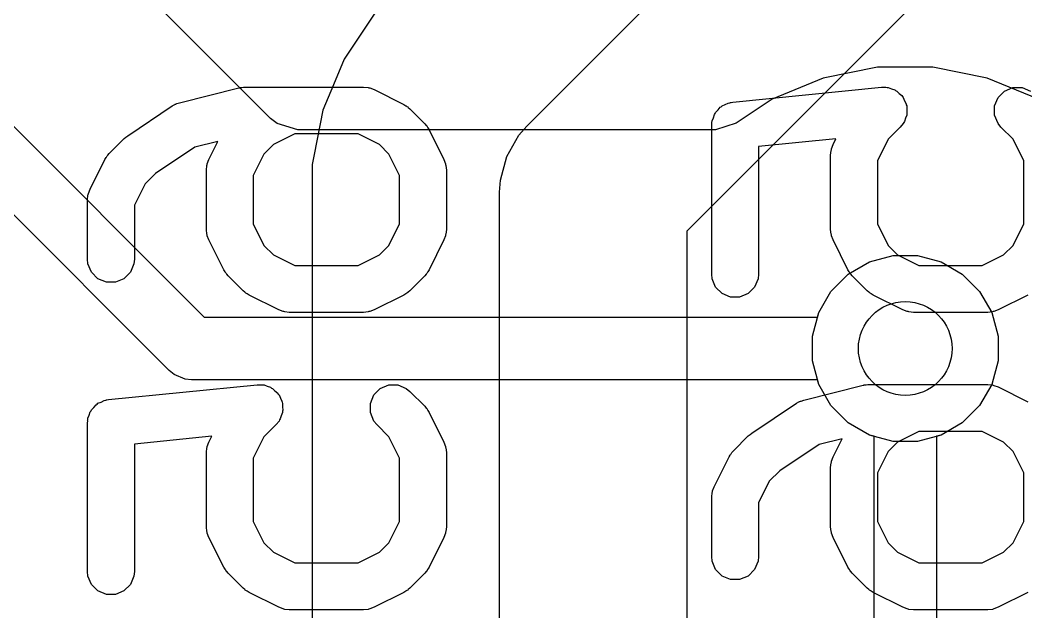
# Model space of a CAD drawing. Header units: inches. Extents: x 1.3 to 5.24, y -7.03 to -1.12.
# Drawn here: x 3.3726 to 3.4995, y -2.8679 to -2.7933 of the extents above; entities that cross this region are included whole.
import ezdxf

# ---------------------------------------------------------------- set-up
doc = ezdxf.new("R2010")
doc.units = ezdxf.units.IN
doc.header["$MEASUREMENT"] = 0
for name, color, linetype, true_color in [('B.Cu', 153, 'CONTINUOUS', 0x4d7fc4), ('B.Silkscreen', 31, 'CONTINUOUS', 0xe8b2a7), ('F.Cu', 13, 'CONTINUOUS', 0xc83434), ('In1.Cu', 91, 'CONTINUOUS', 0x7fc87f), ('In2.Cu', 33, 'CONTINUOUS', 0xce7d2c)]:
    doc.layers.add(name, color=color, linetype=linetype, true_color=true_color)

msp = doc.modelspace()

# ---------------------------------------------------------------- linework, layer by layer
at = {"layer": 'B.Cu', "linetype": 'CONTINUOUS'}
for p, q in [((3.29921, -2.7341), (3.39582, -2.83071)), ((3.39141, -2.83743), (3.29624, -2.74226)), ((3.40419, -2.80564), (3.34341, -2.74487)), ((3.48076, -2.79919), (3.47391, -2.80056)), ((3.48774, -2.79919), (3.48076, -2.79919)), ((3.48076, -2.79919), (3.48076, -2.79919)), ((3.49459, -2.80056), (3.48774, -2.79919)), ((3.48774, -2.79919), (3.48774, -2.79919)), ((3.47391, -2.80056), (3.46746, -2.80323)), ((3.47391, -2.80056), (3.47391, -2.80056)), ((3.50104, -2.80323), (3.49459, -2.80056)), ((3.49459, -2.80056), (3.49459, -2.80056)), ((3.46746, -2.80323), (3.46294, -2.80624)), ((3.46746, -2.80323), (3.46746, -2.80323)), ((3.405, -2.80629), (3.40419, -2.80564)), ((3.40764, -2.80707), (3.405, -2.80629)), ((3.46294, -2.80624), (3.46032, -2.80707)), ((3.46023, -2.80707), (3.40764, -2.80707)), ((3.46032, -2.80707), (3.46023, -2.80707)), ((3.47973, -2.82373), (3.48271, -2.82294)), ((3.48271, -2.82294), (3.48579, -2.82294)), ((3.48579, -2.82294), (3.48877, -2.82373)), ((3.47706, -2.82528), (3.47973, -2.82373)), ((3.48877, -2.82373), (3.49144, -2.82528)), ((3.47488, -2.82746), (3.47706, -2.82528)), ((3.49144, -2.82528), (3.49362, -2.82746)), ((3.47334, -2.83013), (3.47488, -2.82746)), ((3.49362, -2.82746), (3.49516, -2.83013)), ((3.47318, -2.83071), (3.47334, -2.83013)), ((3.49516, -2.83013), (3.49596, -2.8331)), ((3.39582, -2.83071), (3.47318, -2.83071)), ((3.49596, -2.8331), (3.49596, -2.83619)), ((3.49596, -2.83619), (3.49516, -2.83917)), ((3.39201, -2.83792), (3.39141, -2.83743)), ((3.39342, -2.83851), (3.39201, -2.83792)), ((3.39419, -2.83858), (3.39342, -2.83851)), ((3.47318, -2.83858), (3.39419, -2.83858)), ((3.47334, -2.83917), (3.47318, -2.83858)), ((3.47488, -2.84184), (3.47334, -2.83917)), ((3.49516, -2.83917), (3.49362, -2.84184)), ((3.47706, -2.84402), (3.47488, -2.84184)), ((3.49362, -2.84184), (3.49144, -2.84402)), ((3.47973, -2.84556), (3.47706, -2.84402)), ((3.49144, -2.84402), (3.48877, -2.84556)), ((3.48271, -2.84636), (3.47973, -2.84556)), ((3.48877, -2.84556), (3.48579, -2.84636)), ((3.48579, -2.84636), (3.48271, -2.84636))]:
    msp.add_line(p, q, dxfattribs=at)
at = {"layer": 'B.Cu'}
msp.add_circle((3.48425, -2.83465), 0.00591, dxfattribs=at)
at = {"layer": 'B.Silkscreen', "linetype": 'CONTINUOUS'}
for p, q in [((3.39271, -2.80366), (3.4002, -2.80178)), ((3.4002, -2.80178), (3.4003, -2.80177)), ((3.4003, -2.80177), (3.40034, -2.80175)), ((3.40034, -2.80175), (3.40056, -2.80173)), ((3.40056, -2.80173), (3.40078, -2.8017)), ((3.40078, -2.8017), (3.40082, -2.80171)), ((3.40082, -2.80171), (3.40092, -2.8017)), ((3.40092, -2.8017), (3.41592, -2.8017)), ((3.41592, -2.8017), (3.4165, -2.80175)), ((3.4165, -2.80175), (3.41659, -2.80179)), ((3.41659, -2.80179), (3.4167, -2.8018)), ((3.4167, -2.8018), (3.41724, -2.80201)), ((3.41724, -2.80201), (3.42099, -2.80388)), ((3.46249, -2.80359), (3.48124, -2.80171)), ((3.48124, -2.80171), (3.48182, -2.80171)), ((3.48182, -2.80171), (3.48196, -2.80175)), ((3.48196, -2.80175), (3.48211, -2.80175)), ((3.48211, -2.80175), (3.48251, -2.80192)), ((3.48251, -2.80192), (3.48292, -2.80204)), ((3.48292, -2.80204), (3.48304, -2.80214)), ((3.48304, -2.80214), (3.48318, -2.80219)), ((3.48318, -2.80219), (3.48348, -2.8025)), ((3.48348, -2.8025), (3.48382, -2.80277)), ((3.49595, -2.80301), (3.49677, -2.80219)), ((3.49677, -2.80219), (3.49783, -2.80175)), ((3.49783, -2.80175), (3.49898, -2.80175)), ((3.49898, -2.80175), (3.50005, -2.80219)), ((3.39178, -2.80407), (3.3921, -2.8039)), ((3.3921, -2.8039), (3.39216, -2.80385)), ((3.39216, -2.80385), (3.39223, -2.80383)), ((3.39223, -2.80383), (3.39229, -2.8038)), ((3.39229, -2.8038), (3.39237, -2.80378)), ((3.39237, -2.80378), (3.39271, -2.80366)), ((3.42099, -2.80388), (3.42124, -2.80404)), ((3.46115, -2.80407), (3.46155, -2.8039)), ((3.46155, -2.8039), (3.46193, -2.8037)), ((3.46193, -2.8037), (3.46214, -2.80366)), ((3.46214, -2.80366), (3.46221, -2.80363)), ((3.46221, -2.80363), (3.46228, -2.80363)), ((3.46228, -2.80363), (3.46249, -2.80359)), ((3.48382, -2.80277), (3.48389, -2.8029)), ((3.48389, -2.8029), (3.48399, -2.80301)), ((3.48399, -2.80301), (3.48416, -2.80341)), ((3.48416, -2.80341), (3.48436, -2.80379)), ((3.48436, -2.80379), (3.48437, -2.80394)), ((3.48437, -2.80394), (3.48443, -2.80407)), ((3.49551, -2.80407), (3.49595, -2.80301)), ((3.38616, -2.80782), (3.39178, -2.80407)), ((3.42124, -2.80404), (3.42131, -2.80407)), ((3.42131, -2.80407), (3.42139, -2.80414)), ((3.42139, -2.80414), (3.42148, -2.80419)), ((3.42148, -2.80419), (3.42153, -2.80425)), ((3.42153, -2.80425), (3.42176, -2.80444)), ((3.42176, -2.80444), (3.42363, -2.80631)), ((3.46006, -2.80555), (3.46018, -2.80514)), ((3.46018, -2.80514), (3.46028, -2.80502)), ((3.46028, -2.80502), (3.46033, -2.80488)), ((3.46033, -2.80488), (3.46064, -2.80458)), ((3.46064, -2.80458), (3.46091, -2.80424)), ((3.46091, -2.80424), (3.46104, -2.80417)), ((3.46104, -2.80417), (3.46115, -2.80407)), ((3.48443, -2.80523), (3.48427, -2.80562)), ((3.48443, -2.80407), (3.48443, -2.8045)), ((3.48443, -2.8045), (3.48447, -2.80493)), ((3.48447, -2.80493), (3.48443, -2.80508)), ((3.48443, -2.80508), (3.48443, -2.80523)), ((3.49551, -2.80523), (3.49551, -2.80407)), ((3.49595, -2.80629), (3.49551, -2.80523)), ((3.42363, -2.80631), (3.42382, -2.80654)), ((3.45984, -2.80652), (3.45986, -2.80631)), ((3.45984, -2.82527), (3.45984, -2.80652)), ((3.45985, -2.80624), (3.45987, -2.80617)), ((3.45986, -2.80631), (3.45985, -2.80624)), ((3.45987, -2.80617), (3.45989, -2.80595)), ((3.45989, -2.80595), (3.46006, -2.80555)), ((3.48399, -2.80629), (3.48362, -2.80674)), ((3.48405, -2.80615), (3.48399, -2.80629)), ((3.48414, -2.80604), (3.48405, -2.80615)), ((3.48427, -2.80562), (3.48414, -2.80604)), ((3.49632, -2.80674), (3.49595, -2.80629)), ((3.40724, -2.8076), (3.40454, -2.80895)), ((3.41522, -2.8076), (3.40724, -2.8076)), ((3.41792, -2.80895), (3.41522, -2.8076)), ((3.42382, -2.80654), (3.42388, -2.80659)), ((3.42388, -2.80659), (3.42393, -2.80668)), ((3.42393, -2.80668), (3.424, -2.80676)), ((3.424, -2.80676), (3.42403, -2.80683)), ((3.42403, -2.80683), (3.42418, -2.80708)), ((3.42418, -2.80708), (3.42606, -2.81083)), ((3.48362, -2.80674), (3.48209, -2.80827)), ((3.49786, -2.80827), (3.49632, -2.80674)), ((3.38383, -2.81006), (3.38571, -2.80819)), ((3.38571, -2.80818), (3.38594, -2.808)), ((3.38571, -2.80819), (3.38571, -2.80818)), ((3.38571, -2.80818), (3.38571, -2.80818)), ((3.38594, -2.808), (3.38616, -2.80782)), ((3.38616, -2.80782), (3.38616, -2.80782)), ((3.38616, -2.80782), (3.38616, -2.80782)), ((3.39755, -2.80854), (3.39463, -2.80926)), ((3.39641, -2.81083), (3.39755, -2.80854)), ((3.40454, -2.80895), (3.40335, -2.81015)), ((3.41912, -2.81015), (3.41792, -2.80895)), ((3.47551, -2.80822), (3.46574, -2.8092)), ((3.47494, -2.80949), (3.47515, -2.80895)), ((3.47515, -2.80895), (3.47551, -2.80822)), ((3.48209, -2.80827), (3.48074, -2.81097)), ((3.49921, -2.81097), (3.49786, -2.80827)), ((3.38359, -2.81034), (3.38365, -2.81029)), ((3.38365, -2.81029), (3.38383, -2.81006)), ((3.39463, -2.80926), (3.38968, -2.81257)), ((3.40335, -2.81015), (3.402, -2.81285)), ((3.42047, -2.81285), (3.41912, -2.81015)), ((3.46574, -2.8092), (3.46574, -2.82527)), ((3.47483, -2.81027), (3.47489, -2.8097)), ((3.47483, -2.81965), (3.47483, -2.81027)), ((3.47489, -2.8097), (3.47493, -2.8096)), ((3.47493, -2.8096), (3.47494, -2.80949)), ((3.38141, -2.81458), (3.38328, -2.81083)), ((3.38328, -2.81083), (3.38344, -2.81058)), ((3.38344, -2.81058), (3.38347, -2.81051)), ((3.38347, -2.81051), (3.38353, -2.81043)), ((3.38353, -2.81043), (3.38359, -2.81034)), ((3.39609, -2.81215), (3.39615, -2.81157)), ((3.39615, -2.81157), (3.39619, -2.81147)), ((3.39619, -2.81147), (3.3962, -2.81137)), ((3.3962, -2.81137), (3.39641, -2.81083)), ((3.42606, -2.81083), (3.42627, -2.81137)), ((3.42627, -2.81137), (3.42627, -2.81147)), ((3.42627, -2.81147), (3.42631, -2.81157)), ((3.42631, -2.81157), (3.42637, -2.81215)), ((3.48074, -2.81097), (3.48074, -2.81895)), ((3.49921, -2.81895), (3.49921, -2.81097)), ((3.38968, -2.81257), (3.38835, -2.8139)), ((3.39609, -2.81965), (3.39609, -2.81215)), ((3.402, -2.81285), (3.402, -2.81895)), ((3.42047, -2.81895), (3.42047, -2.81285)), ((3.42637, -2.81215), (3.42637, -2.81965)), ((3.38835, -2.8139), (3.387, -2.8166)), ((3.3811, -2.8159), (3.38115, -2.81532)), ((3.38115, -2.81532), (3.38119, -2.81522)), ((3.38119, -2.81522), (3.3812, -2.81512)), ((3.3812, -2.81512), (3.38141, -2.81458)), ((3.3811, -2.8234), (3.3811, -2.8159)), ((3.387, -2.8166), (3.387, -2.8234)), ((3.402, -2.81895), (3.40335, -2.82165)), ((3.41912, -2.82165), (3.42047, -2.81895)), ((3.48074, -2.81895), (3.48209, -2.82165)), ((3.49786, -2.82165), (3.49921, -2.81895)), ((3.39615, -2.82022), (3.39609, -2.81965)), ((3.39619, -2.82032), (3.39615, -2.82022)), ((3.3962, -2.82043), (3.39619, -2.82032)), ((3.39641, -2.82097), (3.3962, -2.82043)), ((3.42627, -2.82043), (3.42606, -2.82097)), ((3.42631, -2.82022), (3.42627, -2.82032)), ((3.42627, -2.82032), (3.42627, -2.82043)), ((3.42637, -2.81965), (3.42631, -2.82022)), ((3.47489, -2.82022), (3.47483, -2.81965)), ((3.47493, -2.82032), (3.47489, -2.82022)), ((3.47494, -2.82043), (3.47493, -2.82032)), ((3.47515, -2.82097), (3.47494, -2.82043)), ((3.39828, -2.82472), (3.39641, -2.82097)), ((3.40335, -2.82165), (3.40454, -2.82285)), ((3.41792, -2.82285), (3.41912, -2.82165)), ((3.42606, -2.82097), (3.42418, -2.82472)), ((3.47702, -2.82472), (3.47515, -2.82097)), ((3.48209, -2.82165), (3.48328, -2.82285)), ((3.49666, -2.82285), (3.49786, -2.82165)), ((3.40454, -2.82285), (3.40724, -2.82419)), ((3.41522, -2.82419), (3.41792, -2.82285)), ((3.48328, -2.82285), (3.48598, -2.82419)), ((3.49396, -2.82419), (3.49666, -2.82285)), ((3.38115, -2.82397), (3.3811, -2.8234)), ((3.38159, -2.82504), (3.38115, -2.82397)), ((3.38694, -2.82397), (3.3865, -2.82504)), ((3.387, -2.8234), (3.38694, -2.82397)), ((3.40724, -2.82419), (3.41522, -2.82419)), ((3.48598, -2.82419), (3.49396, -2.82419)), ((3.38241, -2.82585), (3.38159, -2.82504)), ((3.3865, -2.82504), (3.38569, -2.82585)), ((3.39844, -2.82497), (3.39828, -2.82472)), ((3.39847, -2.82504), (3.39844, -2.82497)), ((3.39853, -2.82512), (3.39847, -2.82504)), ((3.39859, -2.82521), (3.39853, -2.82512)), ((3.39865, -2.82526), (3.39859, -2.82521)), ((3.39883, -2.82549), (3.39865, -2.82526)), ((3.40071, -2.82736), (3.39883, -2.82549)), ((3.42363, -2.82549), (3.42176, -2.82736)), ((3.42382, -2.82526), (3.42363, -2.82549)), ((3.42388, -2.82521), (3.42382, -2.82526)), ((3.42393, -2.82512), (3.42388, -2.82521)), ((3.424, -2.82504), (3.42393, -2.82512)), ((3.42403, -2.82497), (3.424, -2.82504)), ((3.42418, -2.82472), (3.42403, -2.82497)), ((3.45989, -2.82585), (3.45984, -2.82527)), ((3.46574, -2.82527), (3.46568, -2.82585)), ((3.47718, -2.82497), (3.47702, -2.82472)), ((3.47721, -2.82504), (3.47718, -2.82497)), ((3.47727, -2.82512), (3.47721, -2.82504)), ((3.47733, -2.82521), (3.47727, -2.82512)), ((3.47739, -2.82526), (3.47733, -2.82521)), ((3.47757, -2.82549), (3.47739, -2.82526)), ((3.47945, -2.82736), (3.47757, -2.82549)), ((3.38347, -2.82629), (3.38241, -2.82585)), ((3.38462, -2.82629), (3.38347, -2.82629)), ((3.38569, -2.82585), (3.38462, -2.82629)), ((3.46033, -2.82691), (3.45989, -2.82585)), ((3.46568, -2.82585), (3.46524, -2.82691)), ((3.40093, -2.82755), (3.40071, -2.82736)), ((3.40099, -2.8276), (3.40093, -2.82755)), ((3.40107, -2.82766), (3.40099, -2.8276)), ((3.40116, -2.82773), (3.40107, -2.82766)), ((3.40123, -2.82776), (3.40116, -2.82773)), ((3.40148, -2.82791), (3.40123, -2.82776)), ((3.40522, -2.82979), (3.40148, -2.82791)), ((3.42099, -2.82791), (3.41724, -2.82979)), ((3.42124, -2.82776), (3.42099, -2.82791)), ((3.42131, -2.82773), (3.42124, -2.82776)), ((3.42139, -2.82766), (3.42131, -2.82773)), ((3.42148, -2.8276), (3.42139, -2.82766)), ((3.42153, -2.82755), (3.42148, -2.8276)), ((3.42176, -2.82736), (3.42153, -2.82755)), ((3.46115, -2.82773), (3.46033, -2.82691)), ((3.46221, -2.82817), (3.46115, -2.82773)), ((3.46443, -2.82773), (3.46336, -2.82817)), ((3.46524, -2.82691), (3.46443, -2.82773)), ((3.47967, -2.82755), (3.47945, -2.82736)), ((3.47973, -2.8276), (3.47967, -2.82755)), ((3.47981, -2.82766), (3.47973, -2.8276)), ((3.4799, -2.82773), (3.47981, -2.82766)), ((3.47997, -2.82776), (3.4799, -2.82773)), ((3.48022, -2.82791), (3.47997, -2.82776)), ((3.48396, -2.82979), (3.48022, -2.82791)), ((3.49973, -2.82791), (3.49598, -2.82979)), ((3.46336, -2.82817), (3.46221, -2.82817)), ((3.40577, -2.82999), (3.40522, -2.82979)), ((3.40587, -2.83), (3.40577, -2.82999)), ((3.40597, -2.83004), (3.40587, -2.83)), ((3.40655, -2.8301), (3.40597, -2.83004)), ((3.41592, -2.8301), (3.40655, -2.8301)), ((3.4165, -2.83004), (3.41592, -2.8301)), ((3.41659, -2.83), (3.4165, -2.83004)), ((3.4167, -2.82999), (3.41659, -2.83)), ((3.41724, -2.82979), (3.4167, -2.82999)), ((3.48451, -2.82999), (3.48396, -2.82979)), ((3.48461, -2.83), (3.48451, -2.82999)), ((3.48471, -2.83004), (3.48461, -2.83)), ((3.48529, -2.8301), (3.48471, -2.83004)), ((3.49466, -2.8301), (3.48529, -2.8301)), ((3.49524, -2.83004), (3.49466, -2.8301)), ((3.49533, -2.83), (3.49524, -2.83004)), ((3.49544, -2.82999), (3.49533, -2.83)), ((3.49598, -2.82979), (3.49544, -2.82999)), ((3.38375, -2.84108), (3.4025, -2.83921)), ((3.4025, -2.83921), (3.40308, -2.83921)), ((3.40308, -2.83921), (3.40322, -2.83925)), ((3.40322, -2.83925), (3.40337, -2.83925)), ((3.40337, -2.83925), (3.40377, -2.83941)), ((3.40377, -2.83941), (3.40418, -2.83954)), ((3.41803, -2.83969), (3.41909, -2.83925)), ((3.41909, -2.83925), (3.42024, -2.83925)), ((3.42024, -2.83925), (3.42131, -2.83969)), ((3.47145, -2.84115), (3.47894, -2.83928)), ((3.47894, -2.83928), (3.47904, -2.83927)), ((3.47904, -2.83927), (3.47908, -2.83925)), ((3.47908, -2.83925), (3.4793, -2.83923)), ((3.4793, -2.83923), (3.47952, -2.8392)), ((3.47952, -2.8392), (3.47956, -2.8392)), ((3.47956, -2.8392), (3.47966, -2.83919)), ((3.47966, -2.83919), (3.49466, -2.83919)), ((3.49466, -2.83919), (3.49524, -2.83925)), ((3.49524, -2.83925), (3.49533, -2.83929)), ((3.49533, -2.83929), (3.49544, -2.8393)), ((3.49544, -2.8393), (3.49598, -2.8395)), ((3.49598, -2.8395), (3.49973, -2.84138)), ((3.40418, -2.83954), (3.4043, -2.83963)), ((3.4043, -2.83963), (3.40444, -2.83969)), ((3.40444, -2.83969), (3.40474, -2.83999)), ((3.40474, -2.83999), (3.40508, -2.84027)), ((3.40508, -2.84027), (3.40515, -2.8404)), ((3.40515, -2.8404), (3.40525, -2.8405)), ((3.40525, -2.8405), (3.40542, -2.8409)), ((3.41677, -2.84157), (3.41721, -2.8405)), ((3.41721, -2.8405), (3.41803, -2.83969)), ((3.42131, -2.83969), (3.42176, -2.84006)), ((3.42176, -2.84006), (3.42363, -2.84193)), ((3.3819, -2.84207), (3.38217, -2.84174)), ((3.38217, -2.84174), (3.3823, -2.84167)), ((3.3823, -2.84167), (3.38241, -2.84156)), ((3.38241, -2.84156), (3.38281, -2.8414)), ((3.38281, -2.8414), (3.38319, -2.8412)), ((3.38319, -2.8412), (3.3834, -2.84115)), ((3.3834, -2.84115), (3.38347, -2.84112)), ((3.38347, -2.84112), (3.38354, -2.84112)), ((3.38354, -2.84112), (3.38375, -2.84108)), ((3.40542, -2.8409), (3.40562, -2.84128)), ((3.40562, -2.84128), (3.40563, -2.84143)), ((3.40563, -2.84143), (3.40569, -2.84157)), ((3.40569, -2.84157), (3.40569, -2.842)), ((3.40569, -2.842), (3.40573, -2.84243)), ((3.41677, -2.84272), (3.41677, -2.84157)), ((3.42363, -2.84193), (3.42382, -2.84216)), ((3.4649, -2.84531), (3.47052, -2.84156)), ((3.47052, -2.84156), (3.47084, -2.84139)), ((3.47084, -2.84139), (3.4709, -2.84135)), ((3.4709, -2.84135), (3.47097, -2.84132)), ((3.47097, -2.84132), (3.47103, -2.84129)), ((3.47103, -2.84129), (3.47111, -2.84128)), ((3.47111, -2.84128), (3.47145, -2.84115)), ((3.38115, -2.84344), (3.38132, -2.84304)), ((3.38132, -2.84304), (3.38144, -2.84263)), ((3.38144, -2.84263), (3.38154, -2.84252)), ((3.38154, -2.84252), (3.38159, -2.84238)), ((3.38159, -2.84238), (3.3819, -2.84207)), ((3.40553, -2.84312), (3.4054, -2.84353)), ((3.40569, -2.84272), (3.40553, -2.84312)), ((3.40573, -2.84243), (3.40569, -2.84257)), ((3.40569, -2.84257), (3.40569, -2.84272)), ((3.41721, -2.84379), (3.41677, -2.84272)), ((3.42382, -2.84216), (3.42388, -2.84221)), ((3.42388, -2.84221), (3.42393, -2.8423)), ((3.42393, -2.8423), (3.424, -2.84238)), ((3.424, -2.84238), (3.42403, -2.84245)), ((3.42403, -2.84245), (3.42418, -2.8427)), ((3.42418, -2.8427), (3.42606, -2.84645)), ((3.3811, -2.84402), (3.38112, -2.84381)), ((3.3811, -2.86277), (3.3811, -2.84402)), ((3.38111, -2.84373), (3.38113, -2.84366)), ((3.38112, -2.84381), (3.38111, -2.84373)), ((3.38113, -2.84366), (3.38115, -2.84344)), ((3.40488, -2.84423), (3.40335, -2.84577)), ((3.40525, -2.84379), (3.40488, -2.84423)), ((3.40531, -2.84365), (3.40525, -2.84379)), ((3.4054, -2.84353), (3.40531, -2.84365)), ((3.41758, -2.84423), (3.41721, -2.84379)), ((3.41912, -2.84577), (3.41758, -2.84423)), ((3.39677, -2.84571), (3.387, -2.84669)), ((3.39641, -2.84645), (3.39677, -2.84571)), ((3.40335, -2.84577), (3.402, -2.84847)), ((3.42047, -2.84847), (3.41912, -2.84577)), ((3.46257, -2.84756), (3.46445, -2.84568)), ((3.46445, -2.84568), (3.46468, -2.84549)), ((3.46445, -2.84568), (3.46445, -2.84568)), ((3.46445, -2.84568), (3.46445, -2.84568)), ((3.46468, -2.84549), (3.4649, -2.84531)), ((3.4649, -2.84531), (3.4649, -2.84531)), ((3.4649, -2.84531), (3.4649, -2.84531)), ((3.48598, -2.8451), (3.48328, -2.84645)), ((3.49396, -2.8451), (3.48598, -2.8451)), ((3.49666, -2.84645), (3.49396, -2.8451)), ((3.387, -2.84669), (3.387, -2.86277)), ((3.39615, -2.84719), (3.39619, -2.84709)), ((3.39619, -2.84709), (3.3962, -2.84699)), ((3.3962, -2.84699), (3.39641, -2.84645)), ((3.42606, -2.84645), (3.42627, -2.84699)), ((3.42627, -2.84699), (3.42627, -2.84709)), ((3.42627, -2.84709), (3.42631, -2.84719)), ((3.47337, -2.84676), (3.46842, -2.85006)), ((3.47629, -2.84603), (3.47337, -2.84676)), ((3.47515, -2.84832), (3.47629, -2.84603)), ((3.48328, -2.84645), (3.48209, -2.84764)), ((3.49786, -2.84764), (3.49666, -2.84645)), ((3.39609, -2.84777), (3.39615, -2.84719)), ((3.39609, -2.85714), (3.39609, -2.84777)), ((3.42631, -2.84719), (3.42637, -2.84777)), ((3.42637, -2.84777), (3.42637, -2.85714)), ((3.46015, -2.85207), (3.46202, -2.84832)), ((3.46202, -2.84832), (3.46218, -2.84808)), ((3.46218, -2.84808), (3.46221, -2.848)), ((3.46221, -2.848), (3.46227, -2.84792)), ((3.46227, -2.84792), (3.46233, -2.84783)), ((3.46233, -2.84783), (3.46239, -2.84778)), ((3.46239, -2.84778), (3.46257, -2.84756)), ((3.47494, -2.84886), (3.47515, -2.84832)), ((3.48209, -2.84764), (3.48074, -2.85034)), ((3.49921, -2.85034), (3.49786, -2.84764)), ((3.402, -2.84847), (3.402, -2.85645)), ((3.42047, -2.85645), (3.42047, -2.84847)), ((3.47483, -2.84964), (3.47489, -2.84907)), ((3.47483, -2.85714), (3.47483, -2.84964)), ((3.47489, -2.84907), (3.47493, -2.84897)), ((3.47493, -2.84897), (3.47494, -2.84886)), ((3.46842, -2.85006), (3.46709, -2.85139)), ((3.48074, -2.85034), (3.48074, -2.85645)), ((3.49921, -2.85645), (3.49921, -2.85034)), ((3.45994, -2.85261), (3.46015, -2.85207)), ((3.46709, -2.85139), (3.46574, -2.85409)), ((3.45984, -2.85339), (3.45989, -2.85282)), ((3.45984, -2.86089), (3.45984, -2.85339)), ((3.45989, -2.85282), (3.45993, -2.85272)), ((3.45993, -2.85272), (3.45994, -2.85261)), ((3.46574, -2.85409), (3.46574, -2.86089)), ((3.39615, -2.85772), (3.39609, -2.85714)), ((3.402, -2.85645), (3.40335, -2.85914)), ((3.41912, -2.85914), (3.42047, -2.85645)), ((3.42637, -2.85714), (3.42631, -2.85772)), ((3.47489, -2.85772), (3.47483, -2.85714)), ((3.48074, -2.85645), (3.48209, -2.85914)), ((3.49786, -2.85914), (3.49921, -2.85645)), ((3.39619, -2.85782), (3.39615, -2.85772)), ((3.3962, -2.85792), (3.39619, -2.85782)), ((3.39641, -2.85846), (3.3962, -2.85792)), ((3.39828, -2.86221), (3.39641, -2.85846)), ((3.42606, -2.85846), (3.42418, -2.86221)), ((3.42627, -2.85792), (3.42606, -2.85846)), ((3.42631, -2.85772), (3.42627, -2.85782)), ((3.42627, -2.85782), (3.42627, -2.85792)), ((3.47493, -2.85782), (3.47489, -2.85772)), ((3.47494, -2.85792), (3.47493, -2.85782)), ((3.47515, -2.85846), (3.47494, -2.85792)), ((3.47702, -2.86221), (3.47515, -2.85846)), ((3.40335, -2.85914), (3.40454, -2.86034)), ((3.41792, -2.86034), (3.41912, -2.85914)), ((3.48209, -2.85914), (3.48328, -2.86034)), ((3.49666, -2.86034), (3.49786, -2.85914)), ((3.40454, -2.86034), (3.40724, -2.86169)), ((3.41522, -2.86169), (3.41792, -2.86034)), ((3.45989, -2.86147), (3.45984, -2.86089)), ((3.46574, -2.86089), (3.46568, -2.86147)), ((3.48328, -2.86034), (3.48598, -2.86169)), ((3.49396, -2.86169), (3.49666, -2.86034)), ((3.39844, -2.86246), (3.39828, -2.86221)), ((3.40724, -2.86169), (3.41522, -2.86169)), ((3.42418, -2.86221), (3.42403, -2.86246)), ((3.46033, -2.86253), (3.45989, -2.86147)), ((3.46568, -2.86147), (3.46524, -2.86253)), ((3.47718, -2.86246), (3.47702, -2.86221)), ((3.48598, -2.86169), (3.49396, -2.86169)), ((3.38115, -2.86334), (3.3811, -2.86277)), ((3.38159, -2.86441), (3.38115, -2.86334)), ((3.38694, -2.86334), (3.3865, -2.86441)), ((3.387, -2.86277), (3.38694, -2.86334)), ((3.39847, -2.86253), (3.39844, -2.86246)), ((3.39853, -2.86261), (3.39847, -2.86253)), ((3.39859, -2.8627), (3.39853, -2.86261)), ((3.39865, -2.86275), (3.39859, -2.8627)), ((3.39883, -2.86298), (3.39865, -2.86275)), ((3.40071, -2.86486), (3.39883, -2.86298)), ((3.42363, -2.86298), (3.42176, -2.86486)), ((3.42382, -2.86275), (3.42363, -2.86298)), ((3.42388, -2.8627), (3.42382, -2.86275)), ((3.42393, -2.86261), (3.42388, -2.8627)), ((3.424, -2.86253), (3.42393, -2.86261)), ((3.42403, -2.86246), (3.424, -2.86253)), ((3.46115, -2.86335), (3.46033, -2.86253)), ((3.46221, -2.86379), (3.46115, -2.86335)), ((3.46443, -2.86335), (3.46336, -2.86379)), ((3.46524, -2.86253), (3.46443, -2.86335)), ((3.47721, -2.86253), (3.47718, -2.86246)), ((3.47727, -2.86261), (3.47721, -2.86253)), ((3.47733, -2.8627), (3.47727, -2.86261)), ((3.47739, -2.86275), (3.47733, -2.8627)), ((3.47757, -2.86298), (3.47739, -2.86275)), ((3.47945, -2.86486), (3.47757, -2.86298)), ((3.38241, -2.86522), (3.38159, -2.86441)), ((3.3865, -2.86441), (3.38569, -2.86522)), ((3.40093, -2.86504), (3.40071, -2.86486)), ((3.42176, -2.86486), (3.42153, -2.86504)), ((3.46336, -2.86379), (3.46221, -2.86379)), ((3.47967, -2.86504), (3.47945, -2.86486)), ((3.38347, -2.86566), (3.38241, -2.86522)), ((3.38462, -2.86566), (3.38347, -2.86566)), ((3.38569, -2.86522), (3.38462, -2.86566)), ((3.40099, -2.8651), (3.40093, -2.86504)), ((3.40107, -2.86516), (3.40099, -2.8651)), ((3.40116, -2.86522), (3.40107, -2.86516)), ((3.40123, -2.86525), (3.40116, -2.86522)), ((3.40148, -2.86541), (3.40123, -2.86525)), ((3.40522, -2.86728), (3.40148, -2.86541)), ((3.42099, -2.86541), (3.41724, -2.86728)), ((3.42124, -2.86525), (3.42099, -2.86541)), ((3.42131, -2.86522), (3.42124, -2.86525)), ((3.42139, -2.86516), (3.42131, -2.86522)), ((3.42148, -2.8651), (3.42139, -2.86516)), ((3.42153, -2.86504), (3.42148, -2.8651)), ((3.47973, -2.8651), (3.47967, -2.86504)), ((3.47981, -2.86516), (3.47973, -2.8651)), ((3.4799, -2.86522), (3.47981, -2.86516)), ((3.47997, -2.86525), (3.4799, -2.86522)), ((3.48022, -2.86541), (3.47997, -2.86525)), ((3.48396, -2.86728), (3.48022, -2.86541)), ((3.49973, -2.86541), (3.49598, -2.86728)), ((3.40577, -2.86749), (3.40522, -2.86728)), ((3.41724, -2.86728), (3.4167, -2.86749)), ((3.48451, -2.86749), (3.48396, -2.86728)), ((3.49598, -2.86728), (3.49544, -2.86749)), ((3.40587, -2.8675), (3.40577, -2.86749)), ((3.40597, -2.86754), (3.40587, -2.8675)), ((3.40655, -2.86759), (3.40597, -2.86754)), ((3.41592, -2.86759), (3.40655, -2.86759)), ((3.4165, -2.86754), (3.41592, -2.86759)), ((3.41659, -2.8675), (3.4165, -2.86754)), ((3.4167, -2.86749), (3.41659, -2.8675)), ((3.48461, -2.8675), (3.48451, -2.86749)), ((3.48471, -2.86754), (3.48461, -2.8675)), ((3.48529, -2.86759), (3.48471, -2.86754)), ((3.49466, -2.86759), (3.48529, -2.86759)), ((3.49524, -2.86754), (3.49466, -2.86759)), ((3.49533, -2.8675), (3.49524, -2.86754)), ((3.49544, -2.86749), (3.49533, -2.8675))]:
    msp.add_line(p, q, dxfattribs=at)
at = {"layer": 'F.Cu', "linetype": 'CONTINUOUS'}
for p, q in [((3.43653, -2.80661), (3.47244, -2.7707)), ((3.4926, -2.78394), (3.45669, -2.81985)), ((3.41734, -2.79236), (3.41632, -2.7939)), ((3.41632, -2.7939), (3.41346, -2.79817)), ((3.41346, -2.79817), (3.41213, -2.80139)), ((3.41213, -2.80139), (3.41079, -2.80462)), ((3.41079, -2.80462), (3.40968, -2.81021)), ((3.41079, -2.80462), (3.41079, -2.80462)), ((3.43397, -2.81044), (3.43551, -2.80777)), ((3.43551, -2.80777), (3.43653, -2.80661)), ((3.40968, -2.81021), (3.40943, -2.81147)), ((3.40943, -2.81147), (3.40943, -3.17278)), ((3.43317, -2.81342), (3.43397, -2.81044)), ((3.43307, -2.81496), (3.43317, -2.81342)), ((3.43307, -3.16929), (3.43307, -2.81496)), ((3.45669, -2.81985), (3.45669, -3.1644)), ((3.47973, -2.82373), (3.48271, -2.82294)), ((3.48271, -2.82294), (3.48579, -2.82294)), ((3.48579, -2.82294), (3.48877, -2.82373)), ((3.47706, -2.82528), (3.47973, -2.82373)), ((3.48877, -2.82373), (3.49144, -2.82528)), ((3.47488, -2.82746), (3.47706, -2.82528)), ((3.49144, -2.82528), (3.49362, -2.82746)), ((3.47334, -2.83013), (3.47488, -2.82746)), ((3.49362, -2.82746), (3.49516, -2.83013)), ((3.47254, -2.8331), (3.47334, -2.83013)), ((3.49516, -2.83013), (3.49596, -2.8331)), ((3.47254, -2.83619), (3.47254, -2.8331)), ((3.49596, -2.8331), (3.49596, -2.83619)), ((3.47334, -2.83917), (3.47254, -2.83619)), ((3.49596, -2.83619), (3.49516, -2.83917)), ((3.47488, -2.84184), (3.47334, -2.83917)), ((3.49516, -2.83917), (3.49362, -2.84184)), ((3.47706, -2.84402), (3.47488, -2.84184)), ((3.49362, -2.84184), (3.49144, -2.84402)), ((3.47973, -2.84556), (3.47706, -2.84402)), ((3.49144, -2.84402), (3.48877, -2.84556)), ((3.48031, -2.84571), (3.47973, -2.84556)), ((3.48031, -2.93307), (3.48031, -2.84571)), ((3.48877, -2.84556), (3.48819, -2.84571)), ((3.48819, -2.84571), (3.48819, -2.93144))]:
    msp.add_line(p, q, dxfattribs=at)
at = {"layer": 'F.Cu'}
msp.add_circle((3.48425, -2.83465), 0.00591, dxfattribs=at)
at = {"layer": 'In1.Cu', "linetype": 'CONTINUOUS'}
for p, q in [((3.47973, -2.82373), (3.48271, -2.82294)), ((3.48271, -2.82294), (3.48579, -2.82294)), ((3.48579, -2.82294), (3.48877, -2.82373)), ((3.47706, -2.82528), (3.47973, -2.82373)), ((3.48877, -2.82373), (3.49144, -2.82528)), ((3.47488, -2.82746), (3.47706, -2.82528)), ((3.49144, -2.82528), (3.49362, -2.82746)), ((3.47334, -2.83013), (3.47488, -2.82746)), ((3.49362, -2.82746), (3.49516, -2.83013)), ((3.47254, -2.8331), (3.47334, -2.83013)), ((3.49516, -2.83013), (3.49596, -2.8331)), ((3.47254, -2.83619), (3.47254, -2.8331)), ((3.49596, -2.8331), (3.49596, -2.83619)), ((3.47334, -2.83917), (3.47254, -2.83619)), ((3.49596, -2.83619), (3.49516, -2.83917)), ((3.47488, -2.84184), (3.47334, -2.83917)), ((3.49516, -2.83917), (3.49362, -2.84184)), ((3.47706, -2.84402), (3.47488, -2.84184)), ((3.49362, -2.84184), (3.49144, -2.84402)), ((3.47973, -2.84556), (3.47706, -2.84402)), ((3.49144, -2.84402), (3.48877, -2.84556)), ((3.48271, -2.84636), (3.47973, -2.84556)), ((3.48877, -2.84556), (3.48579, -2.84636)), ((3.48579, -2.84636), (3.48271, -2.84636))]:
    msp.add_line(p, q, dxfattribs=at)
at = {"layer": 'In1.Cu'}
msp.add_circle((3.48425, -2.83465), 0.00591, dxfattribs=at)
at = {"layer": 'In2.Cu', "linetype": 'CONTINUOUS'}
for p, q in [((3.47973, -2.82373), (3.48271, -2.82294)), ((3.48271, -2.82294), (3.48579, -2.82294)), ((3.48579, -2.82294), (3.48877, -2.82373)), ((3.47706, -2.82528), (3.47973, -2.82373)), ((3.48877, -2.82373), (3.49144, -2.82528)), ((3.47488, -2.82746), (3.47706, -2.82528)), ((3.49144, -2.82528), (3.49362, -2.82746)), ((3.47334, -2.83013), (3.47488, -2.82746)), ((3.49362, -2.82746), (3.49516, -2.83013)), ((3.47254, -2.8331), (3.47334, -2.83013)), ((3.49516, -2.83013), (3.49596, -2.8331)), ((3.47254, -2.83619), (3.47254, -2.8331)), ((3.49596, -2.8331), (3.49596, -2.83619)), ((3.47334, -2.83917), (3.47254, -2.83619)), ((3.49596, -2.83619), (3.49516, -2.83917)), ((3.47488, -2.84184), (3.47334, -2.83917)), ((3.49516, -2.83917), (3.49362, -2.84184)), ((3.47706, -2.84402), (3.47488, -2.84184)), ((3.49362, -2.84184), (3.49144, -2.84402)), ((3.47973, -2.84556), (3.47706, -2.84402)), ((3.49144, -2.84402), (3.48877, -2.84556)), ((3.48271, -2.84636), (3.47973, -2.84556)), ((3.48877, -2.84556), (3.48579, -2.84636)), ((3.48579, -2.84636), (3.48271, -2.84636))]:
    msp.add_line(p, q, dxfattribs=at)
at = {"layer": 'In2.Cu'}
msp.add_circle((3.48425, -2.83465), 0.00591, dxfattribs=at)

doc.saveas('drawing.dxf')
